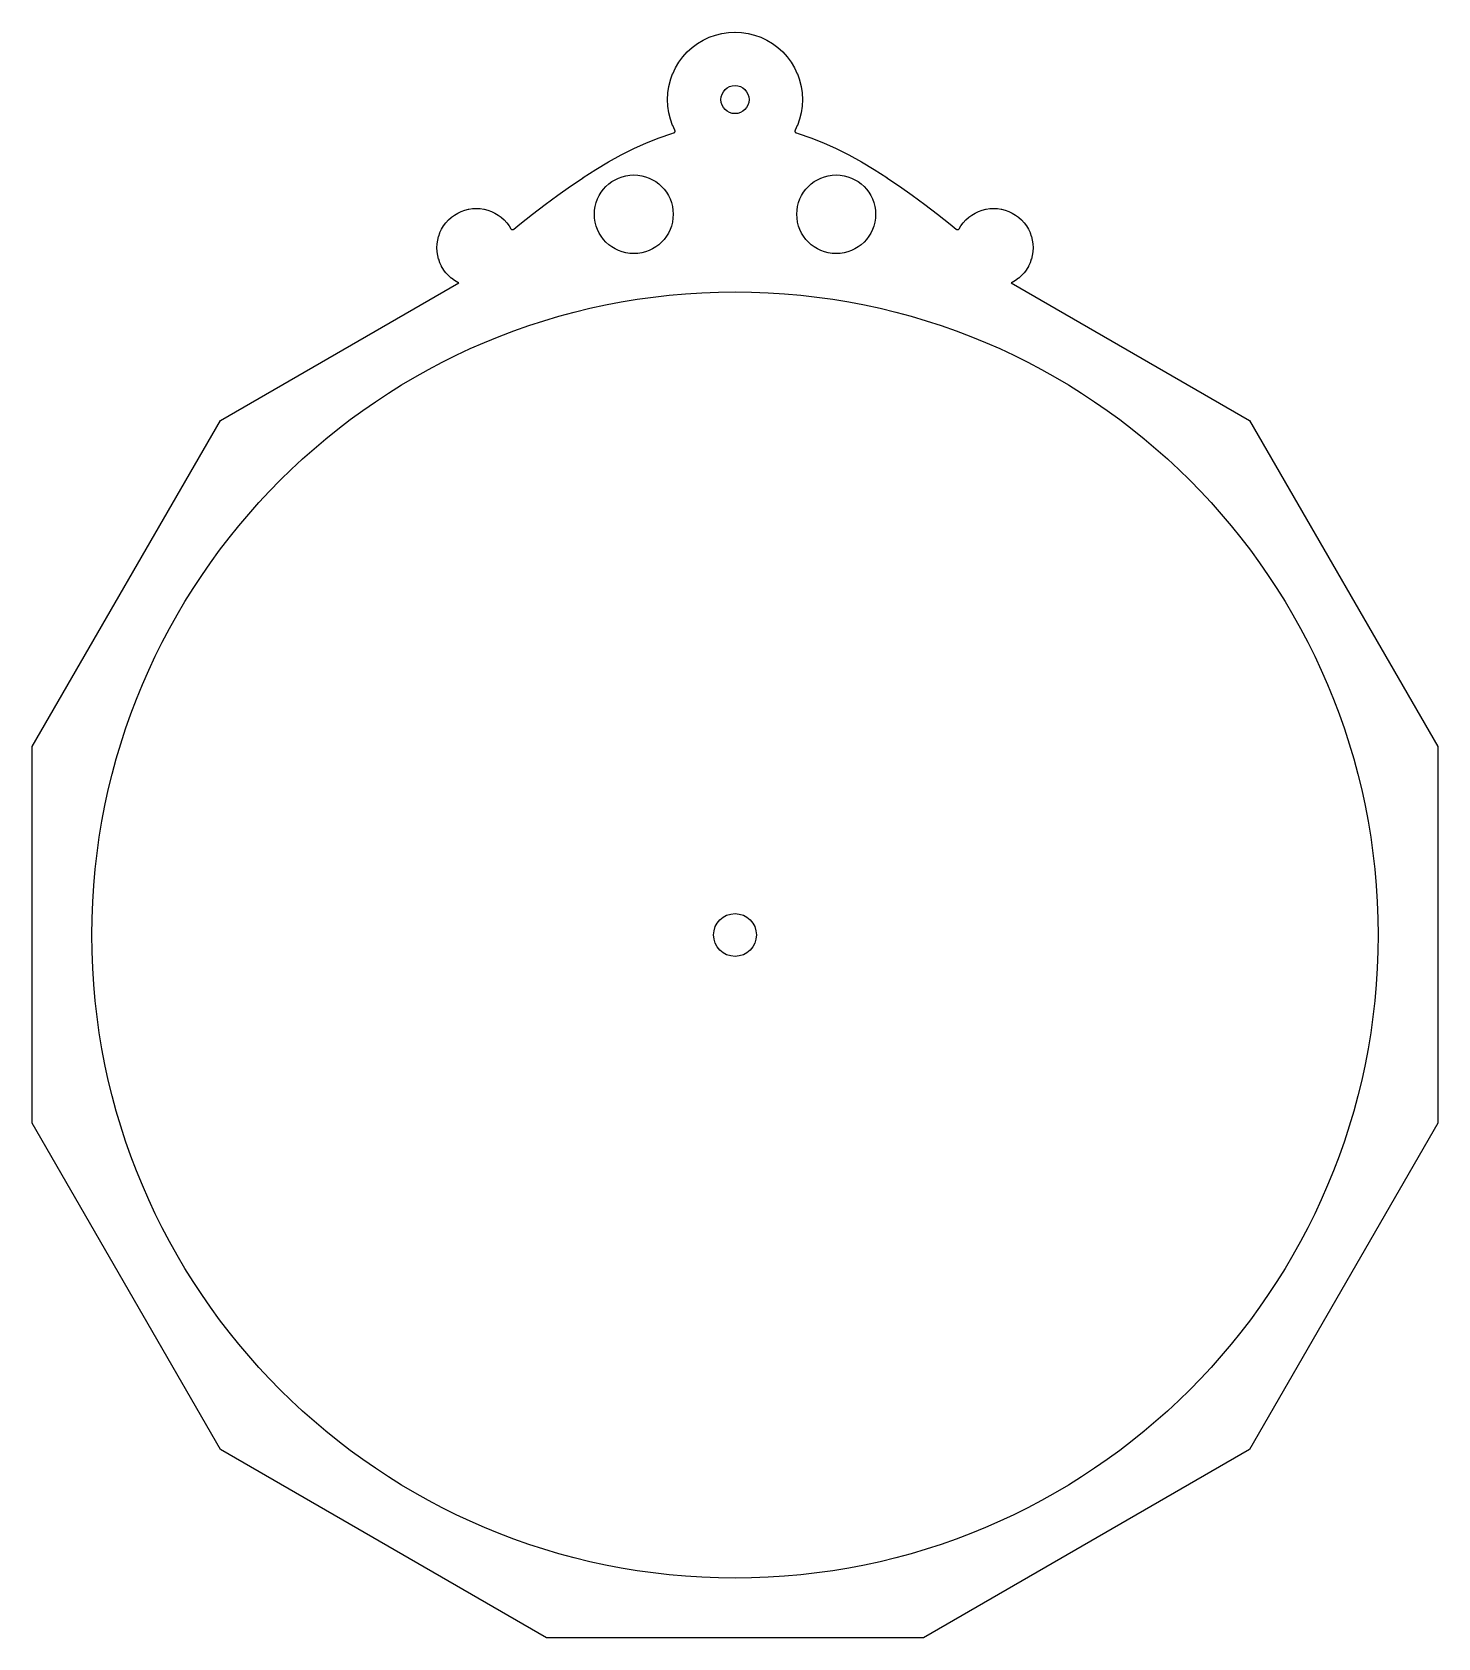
# Model space of a CAD drawing. Header units: millimetres. Extents: x -105 to 105, y -105 to 135.
import ezdxf

# ---------------------------------------------------------------- set-up
doc = ezdxf.new("R2010")
doc.units = ezdxf.units.MM
for name, color, linetype in [('CUT_INNER', 6, 'Continuous'), ('CUT_OUTER', 1, 'Continuous'), ('GUIDE', 3, 'Continuous')]:
    doc.layers.add(name, color=color, linetype=linetype)

msp = doc.modelspace()

# ---------------------------------------------------------------- linework, layer by layer
at = {"layer": 'CUT_INNER'}
for centre, radius in [((0, 124.7941), 2.1), ((-15.12, 107.6581), 5.88), ((15.12, 107.6581), 5.88), ((0, 0), 3.2)]:
    msp.add_circle(centre, radius, dxfattribs=at)
at = {"layer": 'CUT_OUTER'}
msp.add_lwpolyline([(76.8653, 76.8653), (105, 28.1347), (105, -28.1347), (76.8653, -76.8653), (28.1347, -105), (-28.1347, -105), (-76.8653, -76.8653), (-105, -28.1347), (-105, 28.1347), (-76.8653, 76.8653), (-41.2786, 97.4114), (-41.4052, 97.4712), (-41.4181, 97.4782), (-41.9004, 97.7673), (-41.9127, 97.7754), (-42.3643, 98.1104), (-42.3757, 98.1197), (-42.7923, 98.4974), (-42.8027, 98.5078), (-43.1804, 98.9244), (-43.1897, 98.9358), (-43.5247, 99.3874), (-43.5328, 99.3997), (-43.8219, 99.882), (-43.8288, 99.8949), (-44.0693, 100.4033), (-44.0749, 100.4168), (-44.2643, 100.9463), (-44.2686, 100.9604), (-44.4052, 101.5058), (-44.4081, 101.5202), (-44.4906, 102.0765), (-44.492, 102.0911), (-44.5196, 102.6527), (-44.5196, 102.6674), (-44.492, 103.2291), (-44.4906, 103.2437), (-44.4081, 103.7999), (-44.4052, 103.8144), (-44.2686, 104.3598), (-44.2643, 104.3739), (-44.0749, 104.9033), (-44.0693, 104.9169), (-43.8288, 105.4252), (-43.8219, 105.4382), (-43.5328, 105.9205), (-43.5247, 105.9328), (-43.1897, 106.3844), (-43.1804, 106.3958), (-42.8027, 106.8124), (-42.7923, 106.8228), (-42.3757, 107.2004), (-42.3643, 107.2098), (-41.9127, 107.5447), (-41.9004, 107.5529), (-41.4181, 107.842), (-41.4052, 107.8489), (-40.8968, 108.0894), (-40.8832, 108.095), (-40.3538, 108.2844), (-40.3397, 108.2887), (-39.7943, 108.4253), (-39.7798, 108.4282), (-39.2236, 108.5107), (-39.209, 108.5121), (-38.6474, 108.5397), (-38.6326, 108.5397), (-38.071, 108.5121), (-38.0564, 108.5107), (-37.5002, 108.4282), (-37.4857, 108.4253), (-36.9403, 108.2887), (-36.9262, 108.2844), (-36.3968, 108.095), (-36.3832, 108.0894), (-35.8748, 107.8489), (-35.8619, 107.842), (-35.3796, 107.5529), (-35.3673, 107.5447), (-34.9157, 107.2098), (-34.9043, 107.2004), (-34.4877, 106.8228), (-34.4773, 106.8124), (-34.0996, 106.3958), (-34.0903, 106.3844), (-33.7553, 105.9328), (-33.7472, 105.9205), (-33.5018, 105.5111), (-33.485, 105.4861), (-33.4659, 105.4629), (-33.4445, 105.4418), (-33.4211, 105.4229), (-33.3959, 105.4064), (-33.3692, 105.3925), (-33.3413, 105.3814), (-33.3123, 105.3731), (-33.2827, 105.3678), (-33.2527, 105.3655), (-33.2226, 105.3661), (-33.1928, 105.3698), (-33.1634, 105.3765), (-33.1349, 105.3861), (-33.1075, 105.3984), (-33.0815, 105.4135), (-33.057, 105.4311), (-32.1311, 106.1719), (-30.2407, 107.6561), (-30.2393, 107.6572), (-28.3509, 109.1024), (-28.3491, 109.1038), (-26.4611, 110.5023), (-26.4588, 110.504), (-24.5714, 111.8474), (-24.5686, 111.8493), (-22.6816, 113.1291), (-22.6783, 113.1313), (-20.7919, 114.3398), (-20.7881, 114.3422), (-18.9022, 115.4718), (-18.8978, 115.4744), (-17.0125, 116.5183), (-17.0075, 116.5209), (-15.1228, 117.4727), (-15.1171, 117.4754), (-13.2332, 118.3292), (-13.2268, 118.332), (-11.3435, 119.0826), (-11.3364, 119.0852), (-9.4538, 119.7282), (-9.4461, 119.7306), (-9.1665, 119.8095), (-9.1391, 119.8187), (-9.1126, 119.8305), (-9.0875, 119.8448), (-9.0638, 119.8615), (-9.0418, 119.8803), (-9.0218, 119.9012), (-9.0039, 119.9239), (-8.9882, 119.9483), (-8.9749, 119.974), (-8.9642, 120.0009), (-8.9562, 120.0287), (-8.9508, 120.0571), (-8.9483, 120.086), (-8.9485, 120.1149), (-8.9515, 120.1437), (-8.9573, 120.1721), (-8.9657, 120.1998), (-8.9768, 120.2265), (-9.3096, 120.93), (-9.3152, 120.9436), (-9.6435, 121.8611), (-9.6477, 121.8752), (-9.8845, 122.8204), (-9.8874, 122.8349), (-10.0304, 123.7988), (-10.0318, 123.8134), (-10.0796, 124.7867), (-10.0796, 124.8014), (-10.0318, 125.7747), (-10.0304, 125.7894), (-9.8874, 126.7533), (-9.8845, 126.7677), (-9.6477, 127.713), (-9.6435, 127.7271), (-9.3152, 128.6446), (-9.3096, 128.6582), (-8.8929, 129.5391), (-8.886, 129.5521), (-8.385, 130.3879), (-8.3768, 130.4002), (-7.7963, 131.1829), (-7.787, 131.1942), (-7.1326, 131.9163), (-7.1222, 131.9267), (-6.4001, 132.5811), (-6.3888, 132.5904), (-5.6061, 133.1709), (-5.5938, 133.1791), (-4.758, 133.6801), (-4.745, 133.687), (-3.8641, 134.1036), (-3.8505, 134.1093), (-2.933, 134.4376), (-2.9189, 134.4418), (-1.9737, 134.6786), (-1.9592, 134.6815), (-0.9953, 134.8245), (-0.9807, 134.8259), (-0.0074, 134.8737), (0.0074, 134.8737), (0.9807, 134.8259), (0.9953, 134.8245), (1.9592, 134.6815), (1.9737, 134.6786), (2.9189, 134.4418), (2.933, 134.4376), (3.8505, 134.1093), (3.8641, 134.1036), (4.745, 133.687), (4.758, 133.6801), (5.5938, 133.1791), (5.6061, 133.1709), (6.3888, 132.5904), (6.4001, 132.5811), (7.1222, 131.9267), (7.1326, 131.9163), (7.787, 131.1942), (7.7963, 131.1829), (8.3768, 130.4002), (8.385, 130.3879), (8.886, 129.5521), (8.8929, 129.5391), (9.3096, 128.6582), (9.3152, 128.6446), (9.6435, 127.7271), (9.6477, 127.713), (9.8845, 126.7677), (9.8874, 126.7533), (10.0304, 125.7894), (10.0318, 125.7747), (10.0796, 124.8014), (10.0796, 124.7867), (10.0318, 123.8134), (10.0304, 123.7988), (9.8874, 122.8349), (9.8845, 122.8204), (9.6477, 121.8752), (9.6435, 121.8611), (9.3152, 120.9436), (9.3096, 120.93), (8.9768, 120.2265), (8.9657, 120.1998), (8.9573, 120.1721), (8.9515, 120.1437), (8.9485, 120.1149), (8.9483, 120.086), (8.9508, 120.0571), (8.9562, 120.0287), (8.9642, 120.0009), (8.9749, 119.974), (8.9882, 119.9483), (9.0039, 119.9239), (9.0218, 119.9012), (9.0418, 119.8803), (9.0638, 119.8615), (9.0875, 119.8448), (9.1126, 119.8305), (9.1391, 119.8187), (9.1665, 119.8095), (9.4461, 119.7306), (9.4538, 119.7282), (11.3364, 119.0852), (11.3435, 119.0826), (13.2268, 118.332), (13.2332, 118.3292), (15.1171, 117.4754), (15.1228, 117.4727), (17.0075, 116.5209), (17.0125, 116.5183), (18.8978, 115.4744), (18.9022, 115.4718), (20.7881, 114.3422), (20.7919, 114.3398), (22.6783, 113.1313), (22.6816, 113.1291), (24.5686, 111.8493), (24.5714, 111.8474), (26.4588, 110.504), (26.4611, 110.5023), (28.3491, 109.1038), (28.3509, 109.1024), (30.2393, 107.6572), (30.2407, 107.6561), (32.1289, 106.1736), (33.0571, 105.4311), (33.0815, 105.4135), (33.1075, 105.3984), (33.1349, 105.3861), (33.1634, 105.3765), (33.1928, 105.3698), (33.2226, 105.3661), (33.2527, 105.3655), (33.2827, 105.3678), (33.3123, 105.3731), (33.3413, 105.3814), (33.3692, 105.3925), (33.3959, 105.4064), (33.4211, 105.4229), (33.4445, 105.4418), (33.4659, 105.4629), (33.485, 105.4861), (33.5018, 105.5111), (33.7472, 105.9205), (33.7553, 105.9328), (34.0903, 106.3844), (34.0996, 106.3958), (34.4773, 106.8124), (34.4877, 106.8228), (34.9043, 107.2004), (34.9157, 107.2098), (35.3673, 107.5447), (35.3796, 107.5529), (35.8619, 107.842), (35.8748, 107.8489), (36.3832, 108.0894), (36.3968, 108.095), (36.9262, 108.2844), (36.9403, 108.2887), (37.4857, 108.4253), (37.5002, 108.4282), (38.0564, 108.5107), (38.071, 108.5121), (38.6326, 108.5397), (38.6474, 108.5397), (39.209, 108.5121), (39.2236, 108.5107), (39.7798, 108.4282), (39.7943, 108.4253), (40.3397, 108.2887), (40.3538, 108.2844), (40.8832, 108.095), (40.8968, 108.0894), (41.4052, 107.8489), (41.4181, 107.842), (41.9004, 107.5529), (41.9127, 107.5447), (42.3643, 107.2098), (42.3757, 107.2004), (42.7923, 106.8228), (42.8027, 106.8124), (43.1804, 106.3958), (43.1897, 106.3844), (43.5247, 105.9328), (43.5328, 105.9205), (43.8219, 105.4382), (43.8288, 105.4252), (44.0693, 104.9169), (44.0749, 104.9033), (44.2643, 104.3739), (44.2686, 104.3598), (44.4052, 103.8144), (44.4081, 103.7999), (44.4906, 103.2437), (44.492, 103.2291), (44.5196, 102.6674), (44.5196, 102.6527), (44.492, 102.0911), (44.4906, 102.0765), (44.4081, 101.5202), (44.4052, 101.5058), (44.2686, 100.9604), (44.2643, 100.9463), (44.0749, 100.4168), (44.0693, 100.4033), (43.8288, 99.8949), (43.8219, 99.882), (43.5328, 99.3997), (43.5247, 99.3874), (43.1897, 98.9358), (43.1804, 98.9244), (42.8027, 98.5078), (42.7923, 98.4974), (42.3757, 98.1197), (42.3643, 98.1104), (41.9127, 97.7754), (41.9004, 97.7673), (41.4181, 97.4782), (41.4052, 97.4712), (41.2786, 97.4114)], close=True, dxfattribs=at)
at = {"layer": 'GUIDE'}
msp.add_circle((0, 0), 96.075, dxfattribs=at)

doc.saveas('drawing.dxf')
